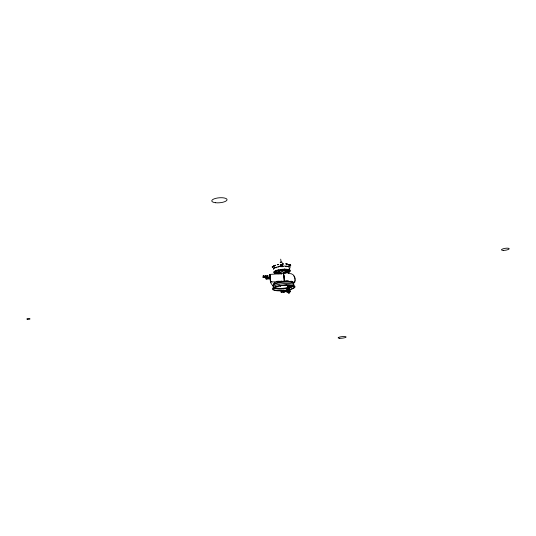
<?xml version="1.0" encoding="UTF-8"?>
<svg xmlns="http://www.w3.org/2000/svg" width="536" height="536" viewBox="0 0 536 536"><rect width="100%" height="100%" fill="white"/><g stroke="black" fill="none" stroke-linecap="round" stroke-linejoin="round"><path stroke-width="0.8" d="M270.419 280.79L270.432 282.097L284.321 281.179L284.16 276.904L283.638 273.507L269.762 274.419L269.749 275.705L269.903 275.383M280.536 265.755C279.015 265.333 283.638 264.65 282.251 265.635M282.753 291.108L282.09 291.068M273.782 268.04L273.467 268.034M264.851 276.395L264.134 276.462M282.64 265.226L282.097 265.22M274.68 265.648L273.802 265.742L274.62 265.601M289.554 264.791L289.862 264.59M284.335 291.618L284.114 291.986M287.162 264.054L286.566 264.168L287.43 264.047M264.302 276.02C262.995 277.012 265.28 276.315 264.811 277.132M283.001 291.705L283.041 291.356M274.653 283.316L274.747 282.66M265.153 276.804L264.905 277.34M277.474 264.563L277.206 264.784L277.588 264.69M285.896 290.74L286.405 290.036M285.963 290.478L285.896 290.954M281.393 291.959L281.367 290.988L280.871 290.907L281.313 290.452L281.326 292.006M263.484 277.132C263.933 277.018 262.506 275.772 263.39 276.328M281.226 292.207L281.588 290.974M289.48 271.444L289.802 271.27M263.263 277.527L263.705 277.206M273.802 265.622L274.606 265.776M281.842 291.202L282.023 290.86M263.357 275.712L262.901 276.187M263.585 277.393L263.029 277.541L263.457 277.206M263.692 277.052L263.625 276.08M263.906 276.831L264.898 276.764M264.925 277.28L264.134 277.179A0.938 0.905 18.6 0 0 264.483 277.286L264.918 276.703M264.107 276.643L264.295 276.221M281.547 273.762L281.219 274.191M265.286 275.444L265.675 277.367L265.521 275.424M266.191 276.455L266.017 277.286M266.245 277.333L266.178 276.288M270.472 278.74L266.124 279.028L266.05 278.305L270.472 277.822M267.498 275.564L267.39 277.253L268.134 277.146M266.124 279.028L266.124 278.104M266.995 275.859L266.895 277.226M267.739 275.544L268.094 277.025M267.94 275.41L267.236 275.638M272.71 267.002L272.181 266.895L273.166 266.995M273.159 266.807L272.717 266.928M270.439 277.434L270.405 278.017M278.244 264.449C279.048 264.127 277.447 264.851 278.151 264.697M278.264 264.704L277.802 264.456L278.251 264.429M280.697 259.176L281.159 262.399M282.231 264.127L283.001 264.127L282.278 263.926M282.579 264.014L282.211 264.047L282.633 263.9M283.135 264.067L282.747 263.893L283.196 263.859M282.747 264L283.209 263.947M286.693 264.208L287.276 264.034M289.541 268.482A8.395 2.184 -5.7 0 0 282.626 266.137L280.268 266.379L280.817 266.647M290.365 264.784L289.936 264.831L290.217 264.603M289.802 265.983L290.123 265.957M290.398 265.722L290.88 265.809L290.539 265.99M281.286 290.505L281.728 290.793L281.635 291.745M294.398 282.103L294.693 281.393M294.632 282.666C296.522 278.62 294.043 273.025 289.045 273.548M282.82 291.41C280.623 291.939 283.122 290.834 282.713 291.825M282.063 291.872L282.043 291.926A0.905 0.871 22.7 0 0 282.398 291.973L282.519 291.899M282.593 292.08L282.204 292.087M283.169 290.184L283.33 292.066L283.926 291.966M269.97 277.943A5.166 0.596 86.2 0 1 269.822 275.156A4.355 0.496 86.2 0 1 270.412 281.266L270.432 282.097M283.557 290.894L283.986 290.271L283.544 290.726L284.04 290.807L284.067 291.778L284.04 290.807M283.959 290.324L284.221 290.686M283.571 291.993L283.39 290.17M284.026 291.765L283.671 292.04L284.093 291.718M284.308 291.564L284.261 290.793L283.899 292.026M284.951 291.899L284.603 290.606L284.951 291.624M284.703 291.973L284.603 290.606M285.427 290.552L285.119 291.765L284.576 290.659M287.986 286.063C290.606 298.512 285.427 285.46 288.991 285.996L289.427 291.323L290.619 291.068L289.507 291.142M289.427 291.323L288.991 285.996M290.539 291.249L288.924 293.172L286.84 291.497L288.502 291.209M287.229 291.283L286.733 291.664M288.924 293.172L290.619 291.068M289.815 264.697L289.782 264.797M277.688 264.643L277.903 264.71M282.238 262.392C282.244 261.588 279.028 262.372 280.549 262.707M263.618 277.407L263.712 276.985M282.881 266.459L280.898 266.627M282.358 269.595L289.406 269.99L288.716 270.204L289.219 270.941L288.093 271.92L288.542 272.08L283.47 273.179M290.385 264.771L290.11 264.663M281.125 273.621L274.787 273.005L275.437 272.77L275.283 271.236M284.65 272.965L285.36 272.824M287.383 291.49L286.787 291.865A0.878 0.844 23.4 0 1 286.452 291.819L286.371 291.718M272.208 266.948L272.536 267.055M272.288 267.042L272.596 266.848M282.425 264.06L282.64 263.987M264.074 276.194L265.012 276.348M275.752 271.551L275.671 271.611A6.667 1.715 -5.7 0 0 276.275 272.864L277.179 273.092L276.114 271.94L278.419 271.591L278.271 270.057M281.413 291.899L280.978 292.04M287.263 291.631L286.814 291.805A0.878 0.844 23.4 0 1 286.479 291.765M286.961 291.611L287.263 290.887M280.161 264.985L280.737 264.804M280.181 265.199L280.757 265.025M282.673 265.045L282.318 265.454M280.502 266.72L280.422 265.957L280.623 266.265M280.274 266.479L280.817 266.171M282.82 271.638C284.013 270.968 280.656 271.002 281.058 271.719M276.201 267.752L276.991 267.444M282.204 265.119C283.698 264.308 279.41 264.509 280.489 265.246M286.331 270.821L286.485 272.348L285.273 272.697A6.667 1.715 -5.7 0 1 283.665 273.005M278.727 270.144L275.524 270.901L275.993 271.055L274.901 272.04L275.437 272.77M274.908 272.08L274.064 272.033L275.008 271.873M289.212 270.908L290.043 270.915L289.728 271.095M281.266 270.606C278.023 270.459 277.615 273.179 281.159 272.516M282.854 272.375C286.961 272.315 285.681 269.561 282.251 270.492M286.479 285.139L279.712 285.715A19.202 14.278 68.1 0 0 279.604 285.152M263.37 277.32L263.009 277.353M264.275 276.281L264.73 276.341M281.085 266.68L282.713 266.687M275.444 267.732L275.946 267.712M286.217 266.533C288.12 265.816 282.653 266.781 287.155 266.667M288.743 267.069L289.092 266.908L288.616 266.861M286.526 269.621L286.974 269.454L285.916 269.554M277.641 273.347C276.074 273.789 280.214 273.896 278.104 271.879M286.499 290.278L287.216 290.78M277.601 270.626L279.223 270.385L279.732 270.941M280.844 270.144L283.892 269.655A6.667 1.715 -5.7 0 0 280.442 269.956M287.323 270.265L285.011 270.613L284.857 269.072M276.824 272.71L279.129 272.368M285.695 271.39L288.006 271.049M279.899 271.779L280.053 273.306L281.661 273.065M283.269 272.831L286.485 272.348M266.231 275.946L266.667 276.047M264.61 277.213L264.503 277.226A0.938 0.905 18.6 0 1 264.134 277.179L263.993 277.192M274.204 265.568L274.526 265.796M270.332 281.762L271.966 281.655M276.864 281.333L279.316 281.172M287.906 286.251L288.911 286.184M280.871 290.907L281.326 290.88M286.84 291.497L287.403 291.457M274.318 268.067L274.104 268.181M266.05 278.305L269.675 278.063M266.191 278.834L270.546 278.546M286.626 290.056L287.149 290.197M282.526 290.927L282.124 291.048L282.572 291.015M280.053 273.306L280.248 273.313A6.667 1.715 -5.7 0 0 281.38 273.26M282.499 290.733L281.829 291.423M286.76 291.611L286.291 291.363M278.948 266.76L278.419 267.055M280.455 266.285L280.831 266.278M289.199 271.129L288.944 269.575M282.472 290.787L283.021 291.564M286.773 290.264L287.122 290.519M286.358 284.911L287.182 285.387M281.44 281.34L281.702 281.085A9.896 2.446 -5.7 0 0 279.812 281.387M272.636 285.574L270.854 283.041M286.921 291.316L289.005 292.991M287.169 290.137L287.457 290.747M282.472 269.896L282.975 270.459M284.382 272.04L284.877 272.59M266.647 276.114L266.801 276.522M293.829 276.013L294.264 276.65M266.74 276.221L266.868 277.286M280.12 285.929L280.341 286.371L280.161 285.721M286.063 291.504L285.956 291.102M269.762 274.419L270.224 277.903M286.211 291.323L286.177 290.807M287.43 290.512L287.484 290.927M294.592 277.548L294.787 278.599M269.983 275.45L270.372 279.162M289.165 268.409L289.319 269.95M287.953 270.66L288.107 272.188M287.845 270.66L288 272.194M287.671 270.647L287.906 272.188M287.423 270.606L287.577 272.141M284.71 269.032L284.864 270.573M285.648 290.539L285.708 291.524M284.207 290.257L284.241 290.626M280.489 265.93L280.603 266.727M281.534 290.432L281.567 290.807M279.243 281.387L279.303 281.963M265.943 276.469L265.997 277.346M263.585 275.698L263.605 276.14M283.51 273.688L284.254 281.186M270.318 278.995L270.459 280.402M270.392 280L270.499 281.373M294.813 279.671L294.834 280.455M273.641 285.212A9.842 2.425 -5.7 0 1 282.968 281.487A9.842 2.425 -5.7 0 1 293.038 283.249M288.328 289.989A11.383 2.767 -5.7 0 1 272.395 288.71A11.383 2.767 -5.7 0 1 289.929 284.978A11.383 2.767 -5.7 0 1 288.984 289.849M293.313 286.224A10.539 2.58 -5.7 0 1 288.629 287.993M287.819 288.167A10.539 2.58 -5.7 0 1 274.01 288.18M273.079 286.948A10.539 2.58 -5.7 0 1 284.549 283.531A10.539 2.58 -5.7 0 1 293.956 285.514M273.059 286.257A10.532 2.593 -5.7 0 1 283.041 282.278A10.532 2.593 -5.7 0 1 293.815 284.154M292.864 281.547A9.842 2.439 -5.7 0 1 292.931 282.177M293.272 285.561A9.849 2.412 -5.7 0 1 283.852 288.596A9.849 2.412 -5.7 0 1 273.869 287.524M291.798 285.661A8.362 2.043 -5.7 0 1 288.777 287.323M288.2 287.477A8.362 2.043 -5.7 0 1 278.398 288.308A8.362 2.043 -5.7 0 1 275.718 286.231M283.946 275.37A4.348 0.549 86.2 0 1 284.301 279.269M270.412 281.266A5.166 0.596 86.2 0 1 270.017 278.492M281.862 266.653A6.667 1.735 -5.7 0 1 283.021 266.58M283.048 285.661A28.549 26.988 34 0 1 282.827 285.239M279.698 285.715A28.254 20.422 68.4 0 1 279.517 285.266M281.206 285.185A19.122 16.817 56.7 0 1 281.32 285.742A28.381 24.475 57.6 0 1 281.105 285.313M273.507 269.528A8.395 2.184 -5.7 0 1 282.626 266.137M281.192 273.722A8.402 2.164 -5.7 0 1 273.856 271.819A8.402 2.164 -5.7 0 1 284.402 269.173A8.402 2.164 -5.7 0 1 289.849 271.544M288.797 272.141A8.402 2.164 -5.7 0 1 285.44 273.152M273.44 284.67A9.896 2.446 -5.7 0 1 275.209 282.673M285.574 280.777A9.896 2.446 -5.7 0 1 288.361 280.81M290.921 281.145A9.896 2.446 -5.7 0 1 292.944 282.774M275.739 272.221C276.127 273.273 276.402 271.062 275.739 272.221M274.258 272.368C274.579 273.621 275.035 271.638 274.258 272.368M288.609 273.434L288.1 273.26L288.609 273.434M278.901 272.167L279.316 271.692L278.901 272.167M282.626 269.668L283.169 270.184L282.686 269.642M289.011 271.92C289.139 273.213 289.909 271.337 289.011 271.92M274.338 267.397L274.827 267.357L274.358 267.377M285.748 263.873L286.244 263.833L285.748 263.873M288.234 264.456L288.723 264.422L288.234 264.456M286.438 270.506L286.901 271.055L286.438 270.506M290.445 264.529L290.01 264.65L290.445 264.529M273.675 266.425L274.164 266.399L273.702 266.405M275.062 265.313L275.551 265.286L275.062 265.313M287.43 266.533L287.912 266.506L287.43 266.533M288.857 265.427L289.34 265.4L288.877 265.414M288.435 271.37L286.981 269.876L287.879 270.111A6.667 1.715 -5.7 0 1 288.435 271.37M277.501 290.539A10.539 2.566 -5.7 0 0 294.123 287.189A10.539 2.566 -5.7 0 0 279.45 285.929A10.539 2.566 -5.7 0 0 277.501 290.539M339.757 338.283A4.02 0.784 -6.1 0 0 346.089 337.077A4.02 0.784 -6.1 0 0 340.487 336.856A4.02 0.784 -6.1 0 0 339.757 338.283M215.579 202.735A7.678 2.499 -4.8 0 0 227.063 199.707A7.678 2.499 -4.8 0 0 215.586 198.394A7.678 2.499 -4.8 0 0 215.579 202.735M503.445 250.392A3.913 0.965 -8.6 0 0 509.2 248.711A3.913 0.965 -8.6 0 0 503.344 248.724A3.913 0.965 -8.6 0 0 503.445 250.392M27.477 319.302A1.608 0.369 -2.5 0 0 30.003 318.927A1.608 0.369 -2.5 0 0 27.731 318.659A1.608 0.369 -2.5 0 0 27.477 319.302"/></g></svg>
